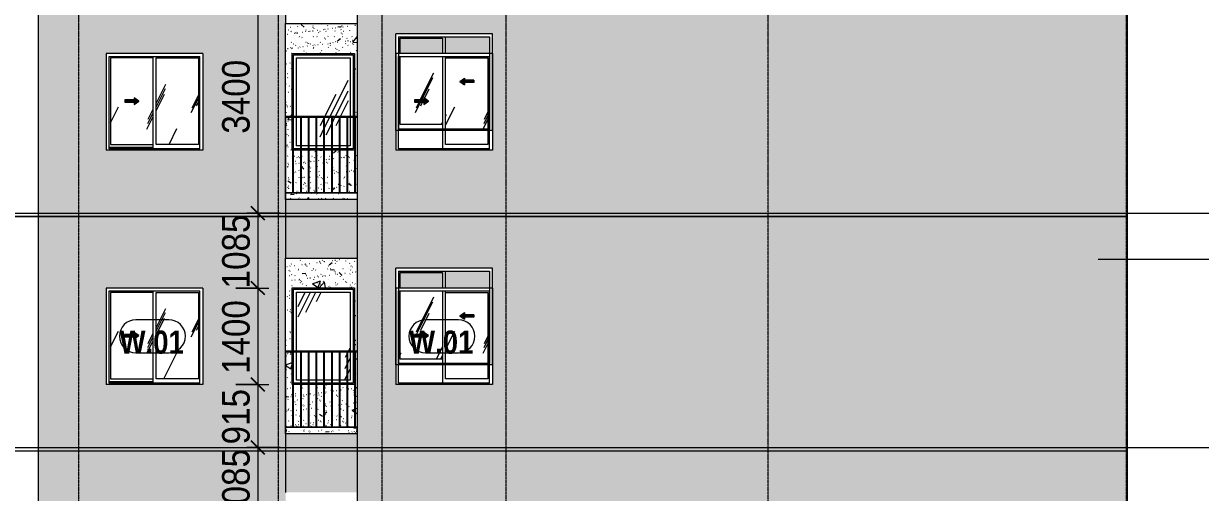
# Model space of a CAD drawing. Header units: millimetres. Extents: x -134153 to 99383, y -5233 to 35400.
# Drawn here: x 72759 to 89830, y 8349 to 15149 of the extents above; entities that cross this region are included whole.
import ezdxf

# ---------------------------------------------------------------- set-up
doc = ezdxf.new("R2010")
doc.units = ezdxf.units.MM
for name, pattern in [('1 NÉT CALL OUT', [6, 3, -3]), ('Centre', [31.75, 6.35, -4.7625, 15.875, -4.7625]), ('Grid Line', [22.225, 12.7, -3.175, 3.175, -3.175])]:
    doc.linetypes.add(name, pattern=pattern)
for name, color, linetype, lineweight in [('0-2', 250, 'Continuous', 5), ('A-ANNO-DIMS', 211, 'Continuous', 9), ('A-ANNO-DIMS-160', 211, 'Continuous', 9), ('A-DETL-GENF', 92, 'Continuous', 9), ('A-DETL-GENF-1', 92, '1 NÉT CALL OUT', 9), ('A-FLOR-HRAL-1', 253, 'Continuous', 9), ('A-FLOR-LEVL-2', 51, 'Centre', 9), ('A-GLAZ', 151, 'Continuous', 9), ('A-GLAZ-1', 253, 'Continuous', 9), ('A-GLAZ-2', 7, 'Continuous', 9), ('A-GLAZ-3', 7, '1 NÉT CALL OUT', 9), ('A-GLAZ-IDEN', 152, 'Continuous', 9), ('A-WALL', 113, 'Continuous', 9), ('A-WALL-IDEN', 211, 'Continuous', 9), ('A-WALL-PATT-1', 9, 'Continuous', 9), ('A-WALL-PATT-2', 111, 'Continuous', 5), ('I-WALL', 2, 'Continuous', 9), ('I-WALL-1', 7, 'Continuous', 9), ('S-GRID-1', 1, 'Grid Line', 9)]:
    doc.layers.add(name, color=color, linetype=linetype, lineweight=lineweight)
doc.styles.add('Arial_B_1', font='arialbd_0.ttf', dxfattribs={"width": 0.85, "height": 336})
doc.styles.add('UTM Avo', font='UTM Avo.ttf', dxfattribs={"width": 0.9, "height": 400})
doc.dimstyles.new('1_Dim_chi_tiet_2_5', dxfattribs={"dimscale": 304.8, "dimtxt": 399.720379, "dimasz": 0.629921, "dimexe": 0.524934, "dimexo": 0.0625, "dimgap": 0.052493, "dimtad": 1, "dimdec": 0, "dimrnd": 5, "dimzin": 0, "dimdsep": 46, "dimtxsty": 'UTM Avo', "dimblk1": 'OBLIQUE', "dimblk2": 'OBLIQUE', "dimsah": 1, "dimcen": 0.09, "dimdle": 0.524934, "dimazin": 0, "dimtfac": 1, "dimtdec": 4, "dimtix": 1, "dimtmove": 0, "dimatfit": 3, "dimfxl": 1.049869, "dimfxlon": 1, "dimtvp": 1, "dimtolj": 1, "dimtzin": 0, "dimarcsym": 2})
pattern_1 = [(50, (82572.6, 0), (1165.978, -102.01), [121.92, -1341.12]), (355, (82572.6, 0), (-225.554, 1222.763), [97.536, -1072.896]), (100.451, (82669.8, -8.5), (940.433, 1120.746), [103.616, -1139.776]), (46.184, (82572.6, 325.1), (1734.906, -269.074), [182.88, -2011.68]), (96.636, (82717.2, 302.7), (1519.38, 1583.54), [155.42, -1709.665]), (351.184, (82572.6, 325.1), (1519.39, 1583.52), [146.3, -1609.34]), (21, (82735.2, 243.8), (970.332, -654.498), [121.92, -1341.12]), (326, (82735.2, 243.8), (395.533, 1178.804), [97.536, -1072.896]), (71.451, (82816, 189.3), (1365.87, 524.296), [103.616, -1139.776]), (37.5, (82572.62, 0), (19.767, 541.1527), [53.645, -1006.246, 53.645, -1035.507, -1076.96]), (37.5, (82572.62, 0), (19.767, 541.1527), [-2149.043, 53.645, -1023.315]), (7.5, (82572.6, 0), (427.646, 641.156), [53.645, -567.334, 53.645, -981.862, -410.464]), (7.5, (82572.6, 0), (427.646, 641.156), [-1656.486, 53.645, -356.82]), (327.5, (82210.1, 0), (867.782, -36.665), [53.645, -352.755, 53.645, -1214.323, -1682.496]), (327.5, (82210.1, 0), (867.782, -36.665), [-1674.368, 53.645, -1628.85]), (317.5, (82047.56, 0), (948.028, 162.731), [53.645, -474.675, 53.645, -788.416, -1194.816]), (317.5, (82047.56, 0), (948.028, 162.731), [-1370.38, 53.645, -1141.17])]
pattern_2 = [(37.5, (82572.62, 0), (-5.1206, 156.61216), [5.364, -118.181, 5.364, -132.812, -132.08]), (37.5, (82572.62, 0), (-5.1206, 156.61216), [-261.722, 5.364, -126.716]), (7.5, (82572.62, 0), (143.847, 229.3842), [5.364, -61.285, 5.364, -105.989, -42.672]), (7.5, (82572.62, 0), (143.847, 229.3842), [-178.003, 5.364, -37.308]), (327.5, (82472.65, 0), (253.1176, 0.4601), [5.364, -35.276, 5.364, -140.94, -191.008]), (327.5, (82472.65, 0), (253.1176, 0.4601), [-186.944, 5.364, -185.644]), (317.5, (82472.65, 0), (244.3381, 71.3376), [5.364, -14.956, 5.364, -90.546, -109.728]), (317.5, (82472.65, 0), (244.3381, 71.3376), [-116.23, 5.364, -104.364])]
pattern_3 = [(63.435, (82775.8, 101.6), (-817.87, 2453.59), [1016, -609.6, 1016, -609.6, -1292.49]), (63.435, (82775.8, 101.6), (-817.87, 2453.59), [-3251.2, 406.4, -886.09]), (63.435, (82725, 152.4), (-817.87, 2453.59), [812.8, -1016, 609.6, -609.6, -1495.69]), (63.435, (82725, 152.4), (-817.87, 2453.59), [-3048, 711.2, -784.49]), (63.435, (82725, 304.8), (-817.87, 2453.59), [609.6, -1219.2, 406.4, -609.6, -1698.89]), (63.435, (82725, 304.8), (-817.87, 2453.59), [-2844.8, 914.4, -784.49]), (63.435, (82877.4, 152.4), (-817.87, 2453.59), [609.6, -1219.2, 508, -2206.89]), (63.435, (83029.8, 304.8), (-817.87, 2453.59), [304.8, -1524, 203.2, -2511.69]), (63.435, (82775.8, 558.8), (-817.87, 2453.59), [203.2, -1524, 203.2, -812.8, -1800.49]), (63.435, (82775.8, 558.8), (-817.87, 2453.59), [-2743.2, 508, -1292.49]), (63.435, (83690.2, 406.4), (-817.87, 2453.59), [1016, -1524, 1219.2, -804.81]), (63.435, (83690.2, 254), (-817.87, 2453.59), [1422.4, -1016, 1524, -601.61]), (63.435, (83791.8, 304.8), (-817.87, 2453.59), [1625.6, -812.8, 1219.2, -886.09]), (63.435, (83944.2, 457.2), (-817.87, 2453.59), [1016, -1422.4, 812.8, -1292.49]), (63.435, (83791.8, 762), (-817.87, 2453.59), [508, -2032, 609.6, -1394.09]), (63.435, (84096.6, 609.6), (-817.87, 2453.59), [406.4, -2032, 406.4, -1698.89])]
pattern_4 = [(63.435, (84482.24, 111.3), (-0.002, 1625.6), [567.96, -3066.99]), (63.435, (82856.64, 111.3), (-0.002, 1625.6), [567.96, -3066.99]), (63.435, (85260.4, 425.35), (-0.002, 1625.6), [567.96, -3066.99]), (63.435, (83634.8, 425.35), (-0.002, 1625.6), [567.96, -3066.99]), (63.435, (85142.64, 314.5), (-0.002, 1625.6), [567.96, -3066.99]), (63.435, (83517.04, 314.5), (-0.002, 1625.6), [567.96, -3066.99]), (63.435, (85022.6, 949.4), (-0.002, 1625.6), [276.055, -3358.896]), (63.435, (83397, 949.4), (-0.002, 1625.6), [276.055, -3358.896]), (63.435, (84944.06, 851.15), (-0.002, 1625.6), [567.96, -3066.99]), (63.435, (83318.46, 851.15), (-0.002, 1625.6), [567.96, -3066.99]), (63.435, (84957.9, 921.7), (-0.002, 1625.6), [567.96, -3066.99]), (63.435, (83332.3, 921.7), (-0.002, 1625.6), [567.96, -3066.99]), (63.435, (84302.1, 612.2), (-0.002, 1625.6), [567.96, -3066.99]), (63.435, (82676.5, 612.2), (-0.002, 1625.6), [567.96, -3066.99]), (63.435, (84315.9, 695.35), (-0.002, 1625.6), [567.96, -3066.99]), (63.435, (82690.3, 695.35), (-0.002, 1625.6), [567.96, -3066.99]), (63.435, (84319.65, 755.3), (-0.002, 1625.6), [567.96, -3066.99]), (63.435, (82694.05, 755.3), (-0.002, 1625.6), [567.96, -3066.99])]

# ---------------------------------------------------------------- blocks, each defined once
blk = doc.blocks.new('M_Fixed - 900 x 1400-V355-TKCS_MẶT ĐỨNG HƯỚNG NAM')
at = {"layer": 'A-GLAZ'}
h = blk.add_hatch(dxfattribs=at)
h.set_pattern_fill('FP_49', color=256, style=0, pattern_type=2)
h.set_pattern_definition(pattern_3)
h.paths.add_polyline_path([(115273, 13378), (115273, 13790), (115214, 13790), (115214, 13378)])
h.paths.add_polyline_path([(115283, 13378), (115385, 13378), (115385, 13790), (115283, 13790), (115283, 13447)])
h.paths.add_polyline_path([(115395, 13378), (115498, 13378), (115498, 13790), (115395, 13790), (115395, 13560)])
h.paths.add_polyline_path([(115610, 13378), (115610, 13790), (115508, 13790), (115508, 13378)])
h.paths.add_polyline_path([(115988, 13378), (115988, 13790), (115958, 13790), (115958, 13378)])
h.paths.add_polyline_path([(115723, 13378), (115723, 13790), (115620, 13790), (115620, 13378)])
h.paths.add_polyline_path([(115948, 13378), (115948, 13790), (115845, 13790), (115845, 13378)])
h.paths.add_polyline_path([(115835, 13378), (115835, 13790), (115733, 13790), (115733, 13378)])
h.paths.add_polyline_path([(115214, 13800), (115988, 13800), (115988, 14652), (115214, 14652), (115214, 14152)])
at = {"layer": 'A-GLAZ-2'}
for p, q in [((115170, 14696), (116032, 14696)), ((115170, 13800), (115170, 14696)), ((116032, 14696), (116032, 13800)), ((115214, 14652), (115988, 14652)), ((115214, 13800), (115214, 14652)), ((115988, 14652), (115988, 13800)), ((115214, 13378), (115214, 13790)), ((115988, 13790), (115988, 13378)), ((116032, 13790), (116032, 13334)), ((115273, 13334), (115170, 13334)), ((115273, 13378), (115214, 13378)), ((115385, 13378), (115283, 13378)), ((115385, 13334), (115283, 13334)), ((115498, 13378), (115395, 13378)), ((115498, 13334), (115395, 13334)), ((115610, 13378), (115508, 13378)), ((115610, 13334), (115508, 13334)), ((115723, 13378), (115620, 13378)), ((115723, 13334), (115620, 13334)), ((115835, 13378), (115733, 13378)), ((115835, 13334), (115733, 13334)), ((115948, 13378), (115845, 13378)), ((115948, 13334), (115845, 13334)), ((115988, 13378), (115958, 13378)), ((116032, 13334), (115958, 13334))]:
    blk.add_line(p, q, dxfattribs=at)
blk = doc.blocks.new('Railing - 10mm-901206-TKCS_MẶT ĐỨNG HƯỚNG NAM')
at = {"layer": 'A-FLOR-HRAL-1'}
for p, q in [((106960.064287, 5900), (106960.064287, 6990)), ((106970.064287, 5900), (106970.064287, 6990))]:
    blk.add_line(p, q, dxfattribs=at)
blk = doc.blocks.new('Railing - 50 x 10mm-V265-TKCS_MẶT ĐỨNG HƯỚNG NAM')
at = {"layer": 'A-FLOR-HRAL-1'}
for p in [(98652.564287, 6990), (98657.564287, 5800)]:
    blk.add_line(p, (98657.564287, 6990), dxfattribs=at)
blk = doc.blocks.new('Railing - Railing-1003396-TKCS_MẶT ĐỨNG HƯỚNG NAM')
at = {"layer": 'A-FLOR-HRAL-1'}
for p, q in [((115052.564287, 12700), (116092.564287, 12700)), ((116092.564287, 12690), (115052.564287, 12690))]:
    blk.add_line(p, q, dxfattribs=at)
for name, p in [('Railing - 50 x 10mm-V265-TKCS_MẶT ĐỨNG HƯỚNG NAM', (16400, 6800)), ('Railing - 10mm-901206-TKCS_MẶT ĐỨNG HƯỚNG NAM', (8200, 6800)), ('Railing - 10mm-901206-TKCS_MẶT ĐỨNG HƯỚNG NAM', (8312.5, 6800)), ('Railing - 10mm-901206-TKCS_MẶT ĐỨNG HƯỚNG NAM', (8425, 6800)), ('Railing - 10mm-901206-TKCS_MẶT ĐỨNG HƯỚNG NAM', (8537.5, 6800)), ('Railing - 10mm-901206-TKCS_MẶT ĐỨNG HƯỚNG NAM', (8650, 6800)), ('Railing - 10mm-901206-TKCS_MẶT ĐỨNG HƯỚNG NAM', (8762.5, 6800)), ('Railing - 10mm-901206-TKCS_MẶT ĐỨNG HƯỚNG NAM', (8875, 6800)), ('Railing - 10mm-901206-TKCS_MẶT ĐỨNG HƯỚNG NAM', (8987.5, 6800)), ('Railing - 10mm-901206-TKCS_MẶT ĐỨNG HƯỚNG NAM', (9100, 6800))]:
    blk.add_blockref(name, p)
blk = doc.blocks.new('Top Rail Type - Top Rail_Internal_-1003397-TKCS_MẶT ĐỨNG HƯỚNG NAM')
at = {"layer": 'A-FLOR-HRAL-1'}
for p, q in [((116092.564287, 13800), (115052.564287, 13800)), ((115052.564287, 13790), (116092.564287, 13790))]:
    blk.add_line(p, q, dxfattribs=at)
blk = doc.blocks.new('NCV_TKTC_TANG 3 - 4_rvt-3-TKCS_MẶT ĐỨNG HƯỚNG NAM')
at = {"layer": 'A-WALL-PATT-1'}
h = blk.add_hatch(dxfattribs=at)
h.set_pattern_fill('FP_31', color=256, style=0, pattern_type=2)
h.set_pattern_definition(pattern_1)
h.paths.add_polyline_path([(115058, 12600), (116093, 12600), (116093, 12690), (115058, 12690)])
h.paths.add_polyline_path([(115395, 12700), (115498, 12700), (115498, 13315), (115395, 13315), (115395, 13121)])
h.paths.add_polyline_path([(115385, 12700), (115385, 13315), (115283, 13315), (115283, 12700)])
h.paths.add_polyline_path([(115273, 12700), (115273, 13315), (115170, 13315), (115170, 12700)])
h.paths.add_polyline_path([(115508, 12700), (115610, 12700), (115610, 13315), (115508, 13315), (115508, 13032)])
h.paths.add_polyline_path([(115723, 12700), (115723, 13315), (115620, 13315), (115620, 12700)])
h.paths.add_polyline_path([(115733, 12700), (115835, 12700), (115835, 13315), (115733, 13315), (115733, 12854)])
h.paths.add_polyline_path([(115845, 12700), (115948, 12700), (115948, 13315), (115845, 13315), (115845, 12765)])
h.paths.add_polyline_path([(115160, 12700), (115160, 13315), (115151, 13315), (115151, 13790), (115058, 13790), (115058, 12700)])
h.paths.add_polyline_path([(116070, 12700), (116093, 12700), (116093, 13790), (116070, 13790), (116070, 13139)])
h.paths.add_polyline_path([(116060, 12700), (116060, 13790), (116051, 13790), (116051, 13315), (115958, 13315), (115958, 12700)])
h.paths.add_polyline_path([(115151, 13800), (115151, 14715), (116051, 14715), (116051, 13800), (116093, 13800), (116093, 15149), (115053, 15149), (115053, 13800), (115058, 13800)])
h = blk.add_hatch(dxfattribs=at)
h.set_pattern_fill('FP_32', color=256, style=0, pattern_type=2)
h.set_pattern_definition(pattern_2)
h.paths.add_polyline_path([(115058, 12600), (116093, 12600), (116093, 12690), (115058, 12690)])
h.paths.add_polyline_path([(115395, 12700), (115498, 12700), (115498, 13315), (115395, 13315), (115395, 13121)])
h.paths.add_polyline_path([(115385, 12700), (115385, 13315), (115283, 13315), (115283, 12700)])
h.paths.add_polyline_path([(115273, 12700), (115273, 13315), (115170, 13315), (115170, 12700)])
h.paths.add_polyline_path([(115508, 12700), (115610, 12700), (115610, 13315), (115508, 13315), (115508, 13032)])
h.paths.add_polyline_path([(115723, 12700), (115723, 13315), (115620, 13315), (115620, 12700)])
h.paths.add_polyline_path([(115733, 12700), (115835, 12700), (115835, 13315), (115733, 13315), (115733, 12854)])
h.paths.add_polyline_path([(115845, 12700), (115948, 12700), (115948, 13315), (115845, 13315), (115845, 12765)])
h.paths.add_polyline_path([(115160, 12700), (115160, 13315), (115151, 13315), (115151, 13790), (115058, 13790), (115058, 12700)])
h.paths.add_polyline_path([(116070, 12700), (116093, 12700), (116093, 13790), (116070, 13790), (116070, 13139)])
h.paths.add_polyline_path([(116060, 12700), (116060, 13790), (116051, 13790), (116051, 13315), (115958, 13315), (115958, 12700)])
h.paths.add_polyline_path([(115151, 13800), (115151, 14715), (116051, 14715), (116051, 13800), (116093, 13800), (116093, 15149), (115053, 15149), (115053, 13800), (115058, 13800)])
at = {"layer": 'I-WALL-1'}
for p, q in [((115151, 13800), (115151, 14715)), ((115151, 14715), (116051, 14715)), ((116051, 14715), (116051, 13800)), ((115151, 13315), (115151, 13790)), ((116051, 13790), (116051, 13315)), ((115160, 13315), (115151, 13315)), ((115273, 13315), (115170, 13315)), ((115385, 13315), (115283, 13315)), ((115498, 13315), (115395, 13315)), ((115610, 13315), (115508, 13315)), ((115723, 13315), (115620, 13315)), ((115835, 13315), (115733, 13315)), ((115948, 13315), (115845, 13315)), ((116051, 13315), (115958, 13315))]:
    blk.add_line(p, q, dxfattribs=at)
at = {"layer": 'A-FLOR-HRAL-1'}
for name in ['Top Rail Type - Top Rail_Internal_-1003397-TKCS_MẶT ĐỨNG HƯỚNG NAM', 'Railing - Railing-1003396-TKCS_MẶT ĐỨNG HƯỚNG NAM']:
    blk.add_blockref(name, (0, 0), dxfattribs=at)
at = {"layer": 'A-GLAZ-1'}
blk.add_blockref('M_Fixed - 900 x 1400-V355-TKCS_MẶT ĐỨNG HƯỚNG NAM', (0, 0), dxfattribs=at)
blk = doc.blocks.new('M_Fixed - 900 x 1400-V380-TKCS_MẶT ĐỨNG HƯỚNG NAM')
at = {"layer": 'A-GLAZ'}
h = blk.add_hatch(dxfattribs=at)
h.set_pattern_fill('FP_49', color=256, style=0, pattern_type=2)
h.set_pattern_definition(pattern_3)
h.paths.add_polyline_path([(115273, 9978), (115273, 10390), (115214, 10390), (115214, 9978)])
h.paths.add_polyline_path([(115283, 9978), (115385, 9978), (115385, 10390), (115283, 10390), (115283, 10047)])
h.paths.add_polyline_path([(115395, 9978), (115498, 9978), (115498, 10390), (115395, 10390), (115395, 10160)])
h.paths.add_polyline_path([(115988, 9978), (115988, 10390), (115958, 10390), (115958, 9978)])
h.paths.add_polyline_path([(115508, 9978), (115610, 9978), (115610, 10390), (115508, 10390)])
h.paths.add_polyline_path([(115948, 9978), (115948, 10390), (115845, 10390), (115845, 9978)])
h.paths.add_polyline_path([(115723, 9978), (115723, 10390), (115620, 10390), (115620, 9978)])
h.paths.add_polyline_path([(115835, 9978), (115835, 10390), (115733, 10390), (115733, 9978)])
h.paths.add_polyline_path([(115214, 10400), (115988, 10400), (115988, 11252), (115214, 11252), (115214, 10752)])
at = {"layer": 'A-GLAZ-2'}
for p, q in [((115170, 11296), (116032, 11296)), ((115170, 10400), (115170, 11296)), ((116032, 11296), (116032, 10400)), ((115214, 11252), (115988, 11252)), ((115214, 10400), (115214, 11252)), ((115988, 11252), (115988, 10400)), ((115214, 9978), (115214, 10390)), ((115988, 10390), (115988, 9978)), ((116032, 10390), (116032, 9934)), ((115273, 9934), (115170, 9934)), ((115273, 9978), (115214, 9978)), ((115385, 9978), (115283, 9978)), ((115385, 9934), (115283, 9934)), ((115498, 9978), (115395, 9978)), ((115498, 9934), (115395, 9934)), ((115610, 9978), (115508, 9978)), ((115610, 9934), (115508, 9934)), ((115723, 9978), (115620, 9978)), ((115723, 9934), (115620, 9934)), ((115835, 9978), (115733, 9978)), ((115835, 9934), (115733, 9934)), ((115948, 9978), (115845, 9978)), ((115948, 9934), (115845, 9934)), ((115988, 9978), (115958, 9978)), ((116032, 9934), (115958, 9934))]:
    blk.add_line(p, q, dxfattribs=at)
blk = doc.blocks.new('NCV_TKTC_TANG 3 - 4_rvt-4-TKCS_MẶT ĐỨNG HƯỚNG NAM')
at = {"layer": 'A-WALL-PATT-1'}
h = blk.add_hatch(dxfattribs=at)
h.set_pattern_fill('FP_31', color=256, style=0, pattern_type=2)
h.set_pattern_definition(pattern_1)
h.paths.add_polyline_path([(115058, 9200), (116093, 9200), (116093, 9290), (115058, 9290)])
h.paths.add_polyline_path([(115835, 9300), (115835, 9915), (115733, 9915), (115733, 9300)])
h.paths.add_polyline_path([(115058, 9300), (115160, 9300), (115160, 9915), (115151, 9915), (115151, 10390), (115058, 10390), (115058, 9750)])
h.paths.add_polyline_path([(115395, 9300), (115498, 9300), (115498, 9915), (115395, 9915), (115395, 9721)])
h.paths.add_polyline_path([(115283, 9300), (115385, 9300), (115385, 9915), (115283, 9915), (115283, 9810)])
h.paths.add_polyline_path([(115508, 9300), (115610, 9300), (115610, 9915), (115508, 9915), (115508, 9632)])
h.paths.add_polyline_path([(115723, 9300), (115723, 9915), (115620, 9915), (115620, 9300)])
h.paths.add_polyline_path([(115845, 9300), (115948, 9300), (115948, 9915), (115845, 9915), (115845, 9365)])
h.paths.add_polyline_path([(115273, 9300), (115273, 9915), (115170, 9915), (115170, 9300)])
h.paths.add_polyline_path([(116070, 9300), (116093, 9300), (116093, 10390), (116070, 10390), (116070, 9826)])
h.paths.add_polyline_path([(116060, 9300), (116060, 10390), (116051, 10390), (116051, 9915), (115958, 9915), (115958, 9300)])
h.paths.add_polyline_path([(115053, 10400), (115151, 10400), (115151, 11315), (116051, 11315), (116051, 10400), (116093, 10400), (116093, 11749), (115053, 11749), (115053, 10869)])
h = blk.add_hatch(dxfattribs=at)
h.set_pattern_fill('FP_32', color=256, style=0, pattern_type=2)
h.set_pattern_definition(pattern_2)
h.paths.add_polyline_path([(115058, 9200), (116093, 9200), (116093, 9290), (115058, 9290)])
h.paths.add_polyline_path([(115835, 9300), (115835, 9915), (115733, 9915), (115733, 9300)])
h.paths.add_polyline_path([(115058, 9300), (115160, 9300), (115160, 9915), (115151, 9915), (115151, 10390), (115058, 10390), (115058, 9750)])
h.paths.add_polyline_path([(115395, 9300), (115498, 9300), (115498, 9915), (115395, 9915), (115395, 9721)])
h.paths.add_polyline_path([(115283, 9300), (115385, 9300), (115385, 9915), (115283, 9915), (115283, 9810)])
h.paths.add_polyline_path([(115508, 9300), (115610, 9300), (115610, 9915), (115508, 9915), (115508, 9632)])
h.paths.add_polyline_path([(115723, 9300), (115723, 9915), (115620, 9915), (115620, 9300)])
h.paths.add_polyline_path([(115845, 9300), (115948, 9300), (115948, 9915), (115845, 9915), (115845, 9365)])
h.paths.add_polyline_path([(115273, 9300), (115273, 9915), (115170, 9915), (115170, 9300)])
h.paths.add_polyline_path([(116070, 9300), (116093, 9300), (116093, 10390), (116070, 10390), (116070, 9826)])
h.paths.add_polyline_path([(116060, 9300), (116060, 10390), (116051, 10390), (116051, 9915), (115958, 9915), (115958, 9300)])
h.paths.add_polyline_path([(115053, 10400), (115151, 10400), (115151, 11315), (116051, 11315), (116051, 10400), (116093, 10400), (116093, 11749), (115053, 11749), (115053, 10869)])
at = {"layer": 'I-WALL-1'}
for p, q in [((115151, 10400), (115151, 11315)), ((115151, 11315), (116051, 11315)), ((116051, 11315), (116051, 10400)), ((115151, 9915), (115151, 10390)), ((116051, 10390), (116051, 9915)), ((115160, 9915), (115151, 9915)), ((115273, 9915), (115170, 9915)), ((115385, 9915), (115283, 9915)), ((115498, 9915), (115395, 9915)), ((115610, 9915), (115508, 9915)), ((115723, 9915), (115620, 9915)), ((115835, 9915), (115733, 9915)), ((115948, 9915), (115845, 9915)), ((116051, 9915), (115958, 9915))]:
    blk.add_line(p, q, dxfattribs=at)
at = {"layer": 'A-FLOR-HRAL-1'}
for name in ['Top Rail Type - Top Rail_Internal_-1003397-TKCS_MẶT ĐỨNG HƯỚNG NAM', 'Railing - Railing-1003396-TKCS_MẶT ĐỨNG HƯỚNG NAM']:
    blk.add_blockref(name, (0, -3400), dxfattribs=at)
at = {"layer": 'A-GLAZ-1'}
blk.add_blockref('M_Fixed - 900 x 1400-V380-TKCS_MẶT ĐỨNG HƯỚNG NAM', (0, 0), dxfattribs=at)
blk = doc.blocks.new('1_FAMILY RVT - W01-WxH 1400x1400xmm-V251-TKCS_MẶT ĐỨNG HƯỚNG NAM')
at = {"layer": 'A-DETL-GENF-1'}
blk.add_hatch(color=256, dxfattribs=at).paths.add_polyline_path([(112857, 10576), (112925, 10624), (112857, 10671), (112857, 10641), (112722, 10641), (112722, 10607), (112857, 10607)])
at = {"layer": 'A-GLAZ'}
h = blk.add_hatch(dxfattribs=at)
h.set_pattern_fill('FP_30', color=256, style=0, pattern_type=2)
h.set_pattern_definition(pattern_4)
h.paths.add_polyline_path([(112516, 9997), (113130, 9997), (113130, 11251), (112516, 11251), (112516, 10607)])
h.paths.add_polyline_path([(112857, 10576), (112857, 10607), (112722, 10607), (112722, 10641), (112857, 10641), (112857, 10671), (112925, 10624), (112901, 10607)])
h = blk.add_hatch(dxfattribs=at)
h.set_pattern_fill('FP_30', color=256, style=0, pattern_type=2)
h.set_pattern_definition(pattern_4)
h.paths.add_polyline_path([(113789, 9997), (113789, 11251), (113175, 11251), (113175, 9997)])
at = {"layer": 'A-DETL-GENF'}
for p, q in [((112722, 10641), (112722, 10607)), ((112722, 10641), (112857, 10641)), ((112857, 10641), (112722, 10641)), ((112722, 10641), (112722, 10607)), ((112722, 10607), (112857, 10607)), ((112722, 10607), (112857, 10607)), ((112857, 10671), (112857, 10641)), ((112925, 10624), (112857, 10671)), ((112925, 10624), (112857, 10671)), ((112857, 10671), (112857, 10641)), ((112925, 10624), (112857, 10576)), ((112857, 10576), (112925, 10624)), ((112857, 10607), (112857, 10576)), ((112857, 10607), (112857, 10576))]:
    blk.add_line(p, q, dxfattribs=at)
at = {"layer": 'A-GLAZ'}
for p, q in [((113853, 11314), (112453, 11314)), ((112453, 11314), (112453, 9914)), ((112493, 11273), (113812, 11273)), ((112493, 9933), (112493, 11273)), ((113130, 11273), (113130, 9933)), ((113812, 9933), (113812, 11273)), ((113853, 11314), (113853, 9914)), ((112516, 11251), (112516, 9997)), ((113130, 11251), (112516, 11251)), ((113175, 9997), (113175, 11251)), ((113175, 11251), (113789, 11251)), ((113789, 11251), (113789, 9997)), ((113853, 9914), (112453, 9914)), ((113130, 9953), (112493, 9953)), ((113130, 9953), (112493, 9953)), ((113812, 9933), (112493, 9933)), ((112516, 9997), (113130, 9997)), ((113789, 9997), (113175, 9997))]:
    blk.add_line(p, q, dxfattribs=at)
blk = doc.blocks.new('1_FAMILY RVT - W01-WxH 1400x1400xmm-V300-TKCS_MẶT ĐỨNG HƯỚNG NAM')
at = {"layer": 'A-DETL-GENF-1'}
blk.add_hatch(color=256, dxfattribs=at).paths.add_polyline_path([(117057, 10576), (117125, 10624), (117057, 10671), (117057, 10641), (116922, 10641), (116922, 10607), (117057, 10607)])
at = {"layer": 'A-GLAZ'}
h = blk.add_hatch(dxfattribs=at)
h.set_pattern_fill('FP_30', color=256, style=0, pattern_type=2)
h.set_pattern_definition(pattern_4)
h.paths.add_polyline_path([(117875, 9997), (117989, 9997), (117989, 10200), (117375, 10200), (117375, 9997)])
h.paths.add_polyline_path([(117375, 10219), (117989, 10219), (117989, 11251), (117375, 11251), (117375, 10283)])
h.paths.add_polyline_path([(117648, 10862), (117580, 10910), (117648, 10957), (117648, 10926), (117784, 10926), (117784, 10893), (117648, 10893)])
at = {"layer": 'A-DETL-GENF'}
for p, q in [((116922, 10641), (116922, 10607)), ((116922, 10641), (117057, 10641)), ((117057, 10641), (116922, 10641)), ((116922, 10641), (116922, 10607)), ((116922, 10607), (117057, 10607)), ((116922, 10607), (117057, 10607)), ((117057, 10671), (117057, 10641)), ((117125, 10624), (117057, 10671)), ((117125, 10624), (117057, 10671)), ((117057, 10671), (117057, 10641)), ((117125, 10624), (117057, 10576)), ((117057, 10576), (117125, 10624)), ((117057, 10607), (117057, 10576)), ((117057, 10607), (117057, 10576))]:
    blk.add_line(p, q, dxfattribs=at)
at = {"layer": 'A-GLAZ'}
for p, q in [((118053, 11314), (116653, 11314)), ((116653, 11314), (116653, 9914)), ((116693, 11273), (118012, 11273)), ((116693, 9933), (116693, 11273)), ((117330, 11273), (117330, 10219)), ((118012, 9933), (118012, 11273)), ((118053, 11314), (118053, 9914)), ((117375, 10219), (117375, 11251)), ((117375, 11251), (117989, 11251)), ((117989, 11251), (117989, 10219)), ((117330, 10200), (117330, 9933)), ((117375, 9997), (117375, 10200)), ((117989, 10200), (117989, 9997)), ((118053, 9914), (116653, 9914)), ((118012, 9933), (116693, 9933)), ((117989, 9997), (117375, 9997))]:
    blk.add_line(p, q, dxfattribs=at)
blk = doc.blocks.new('1_FAMILY RVT - W01-WxH 1400x1400xmm-V387-TKCS_MẶT ĐỨNG HƯỚNG NAM')
at = {"layer": 'A-DETL-GENF-1'}
blk.add_hatch(color=256, dxfattribs=at).paths.add_polyline_path([(112857, 13976), (112925, 14024), (112857, 14071), (112857, 14041), (112722, 14041), (112722, 14007), (112857, 14007)])
at = {"layer": 'A-GLAZ'}
h = blk.add_hatch(dxfattribs=at)
h.set_pattern_fill('FP_30', color=256, style=0, pattern_type=2)
h.set_pattern_definition(pattern_4)
h.paths.add_polyline_path([(112516, 13397), (113130, 13397), (113130, 14651), (112516, 14651), (112516, 14007)])
h.paths.add_polyline_path([(112857, 13976), (112857, 14007), (112722, 14007), (112722, 14041), (112857, 14041), (112857, 14071), (112925, 14024), (112901, 14007)])
h = blk.add_hatch(dxfattribs=at)
h.set_pattern_fill('FP_30', color=256, style=0, pattern_type=2)
h.set_pattern_definition(pattern_4)
h.paths.add_polyline_path([(113789, 13397), (113789, 14651), (113175, 14651), (113175, 13397)])
at = {"layer": 'A-DETL-GENF'}
for p, q in [((112722, 14041), (112722, 14007)), ((112722, 14041), (112857, 14041)), ((112857, 14041), (112722, 14041)), ((112722, 14041), (112722, 14007)), ((112722, 14007), (112857, 14007)), ((112722, 14007), (112857, 14007)), ((112857, 14071), (112857, 14041)), ((112925, 14024), (112857, 14071)), ((112925, 14024), (112857, 14071)), ((112857, 14071), (112857, 14041)), ((112925, 14024), (112857, 13976)), ((112857, 13976), (112925, 14024)), ((112857, 14007), (112857, 13976)), ((112857, 14007), (112857, 13976))]:
    blk.add_line(p, q, dxfattribs=at)
at = {"layer": 'A-GLAZ'}
for p, q in [((113853, 14714), (112453, 14714)), ((112453, 14714), (112453, 13314)), ((113853, 14714), (113853, 13314)), ((112493, 14673), (113812, 14673)), ((112493, 13333), (112493, 14673)), ((112516, 14651), (112516, 13397)), ((113130, 14651), (112516, 14651)), ((113130, 14673), (113130, 13333)), ((113175, 13397), (113175, 14651)), ((113175, 14651), (113789, 14651)), ((113789, 14651), (113789, 13397)), ((113812, 13333), (113812, 14673)), ((113130, 13353), (112493, 13353)), ((113130, 13353), (112493, 13353)), ((113812, 13333), (112493, 13333)), ((112516, 13397), (113130, 13397)), ((113789, 13397), (113175, 13397)), ((113853, 13314), (112453, 13314))]:
    blk.add_line(p, q, dxfattribs=at)
blk = doc.blocks.new('1_FAMILY RVT - W01-WxH 1400x1400xmm-V392-TKCS_MẶT ĐỨNG HƯỚNG NAM')
at = {"layer": 'A-DETL-GENF-1'}
blk.add_hatch(color=256, dxfattribs=at).paths.add_polyline_path([(117057, 13976), (117125, 14024), (117057, 14071), (117057, 14041), (116922, 14041), (116922, 14007), (117057, 14007)])
at = {"layer": 'A-GLAZ'}
h = blk.add_hatch(dxfattribs=at)
h.set_pattern_fill('FP_30', color=256, style=0, pattern_type=2)
h.set_pattern_definition(pattern_4)
h.paths.add_polyline_path([(117989, 13397), (117989, 13600), (117375, 13600), (117375, 13397), (117875, 13397)])
h.paths.add_polyline_path([(117875, 13619), (117989, 13619), (117989, 14651), (117375, 14651), (117375, 13619), (117530, 13619)])
h.paths.add_polyline_path([(117648, 14262), (117580, 14310), (117648, 14357), (117648, 14326), (117784, 14326), (117784, 14293), (117648, 14293)])
at = {"layer": 'A-DETL-GENF'}
for p, q in [((116922, 14041), (116922, 14007)), ((116922, 14041), (117057, 14041)), ((117057, 14041), (116922, 14041)), ((116922, 14041), (116922, 14007)), ((116922, 14007), (117057, 14007)), ((116922, 14007), (117057, 14007)), ((117057, 14071), (117057, 14041)), ((117125, 14024), (117057, 14071)), ((117125, 14024), (117057, 14071)), ((117057, 14071), (117057, 14041)), ((117125, 14024), (117057, 13976)), ((117057, 13976), (117125, 14024)), ((117057, 14007), (117057, 13976)), ((117057, 14007), (117057, 13976))]:
    blk.add_line(p, q, dxfattribs=at)
at = {"layer": 'A-GLAZ'}
for p, q in [((118053, 14714), (116653, 14714)), ((116653, 14714), (116653, 13314)), ((118053, 14714), (118053, 13314)), ((116693, 14673), (118012, 14673)), ((116693, 13333), (116693, 14673)), ((117330, 14673), (117330, 13619)), ((117375, 13619), (117375, 14651)), ((117375, 14651), (117989, 14651)), ((117989, 14651), (117989, 13619)), ((118012, 13333), (118012, 14673)), ((117330, 13600), (117330, 13333)), ((117375, 13397), (117375, 13600)), ((117989, 13600), (117989, 13397)), ((118012, 13333), (116693, 13333)), ((117989, 13397), (117375, 13397)), ((118053, 13314), (116653, 13314))]:
    blk.add_line(p, q, dxfattribs=at)
blk = doc.blocks.new('1_FAMILY RVT - W01-WxH 1400x1400xmm-V431-TKCS_MẶT ĐỨNG HƯỚNG NAM')
at = {"layer": 'A-DETL-GENF-1'}
blk.add_hatch(color=256, dxfattribs=at).paths.add_polyline_path([(117648, 10862), (117648, 10893), (117784, 10893), (117784, 10926), (117648, 10926), (117648, 10957), (117580, 10910)])
at = {"layer": 'A-GLAZ'}
h = blk.add_hatch(dxfattribs=at)
h.set_pattern_fill('FP_30', color=256, style=0, pattern_type=2)
h.set_pattern_definition(pattern_4)
h.paths.add_polyline_path([(116922, 10283), (117330, 10283), (117330, 11273), (116716, 11273), (116716, 10283)])
h.paths.add_polyline_path([(117057, 10576), (117057, 10607), (116922, 10607), (116922, 10641), (117057, 10641), (117057, 10671), (117125, 10624), (117081, 10594)])
at = {"layer": 'A-DETL-GENF'}
for p, q in [((117580, 10910), (117648, 10957)), ((117580, 10910), (117648, 10957)), ((117648, 10957), (117648, 10926)), ((117648, 10957), (117648, 10926)), ((117784, 10926), (117648, 10926)), ((117648, 10926), (117784, 10926)), ((117784, 10926), (117784, 10893)), ((117784, 10926), (117784, 10893)), ((117580, 10910), (117648, 10862)), ((117648, 10862), (117580, 10910)), ((117648, 10893), (117648, 10862)), ((117784, 10893), (117648, 10893)), ((117648, 10893), (117648, 10862)), ((117784, 10893), (117648, 10893))]:
    blk.add_line(p, q, dxfattribs=at)
at = {"layer": 'A-GLAZ'}
for p, q in [((118053, 11600), (116653, 11600)), ((116653, 10200), (116653, 11600)), ((116693, 11559), (116693, 10219)), ((116693, 11559), (118012, 11559)), ((116716, 11537), (117330, 11537)), ((116716, 11314), (116716, 11537)), ((117330, 11537), (117330, 11314)), ((117375, 11314), (117375, 11559)), ((118012, 11559), (118012, 10219)), ((118053, 10200), (118053, 11600)), ((116716, 10283), (116716, 11273)), ((117330, 11273), (117330, 10283)), ((117375, 10219), (117375, 11273)), ((117330, 10283), (116716, 10283)), ((118053, 10200), (116653, 10200)), ((118012, 10219), (116693, 10219))]:
    blk.add_line(p, q, dxfattribs=at)
blk = doc.blocks.new('1_FAMILY RVT - W01-WxH 1400x1400xmm-V432-TKCS_MẶT ĐỨNG HƯỚNG NAM')
at = {"layer": 'A-DETL-GENF-1'}
blk.add_hatch(color=256, dxfattribs=at).paths.add_polyline_path([(117648, 14262), (117648, 14293), (117784, 14293), (117784, 14326), (117648, 14326), (117648, 14357), (117580, 14310)])
at = {"layer": 'A-GLAZ'}
h = blk.add_hatch(dxfattribs=at)
h.set_pattern_fill('FP_30', color=256, style=0, pattern_type=2)
h.set_pattern_definition(pattern_4)
h.paths.add_polyline_path([(116716, 13683), (117330, 13683), (117330, 14673), (116716, 14673), (116716, 14007)])
h.paths.add_polyline_path([(117057, 13976), (117057, 14007), (116922, 14007), (116922, 14041), (117057, 14041), (117057, 14071), (117125, 14024), (117081, 13994)])
at = {"layer": 'A-DETL-GENF'}
for p, q in [((117580, 14310), (117648, 14357)), ((117580, 14310), (117648, 14357)), ((117648, 14357), (117648, 14326)), ((117648, 14357), (117648, 14326)), ((117580, 14310), (117648, 14262)), ((117648, 14262), (117580, 14310)), ((117784, 14326), (117648, 14326)), ((117648, 14326), (117784, 14326)), ((117648, 14293), (117648, 14262)), ((117784, 14293), (117648, 14293)), ((117648, 14293), (117648, 14262)), ((117784, 14293), (117648, 14293)), ((117784, 14326), (117784, 14293)), ((117784, 14326), (117784, 14293))]:
    blk.add_line(p, q, dxfattribs=at)
at = {"layer": 'A-GLAZ'}
for p, q in [((118053, 15000), (116653, 15000)), ((116653, 13600), (116653, 15000)), ((116693, 14959), (116693, 13619)), ((116693, 14959), (118012, 14959)), ((116716, 14937), (117330, 14937)), ((116716, 14714), (116716, 14937)), ((117330, 14937), (117330, 14714)), ((117375, 14714), (117375, 14959)), ((118012, 14959), (118012, 13619)), ((118053, 13600), (118053, 15000)), ((116716, 13683), (116716, 14673)), ((117330, 14673), (117330, 13683)), ((117375, 13619), (117375, 14673)), ((117330, 13683), (116716, 13683)), ((118053, 13600), (116653, 13600)), ((118012, 13619), (116693, 13619))]:
    blk.add_line(p, q, dxfattribs=at)
blk = doc.blocks.new('SSA-WINDOW TAG - 10-2062020-TKCS_MẶT ĐỨNG HƯỚNG NAM')
at = {"layer": 'A-GLAZ-IDEN'}
for p, q in [((43760.064287, 11140), (43282.564287, 11140)), ((43282.564287, 10660), (43760.064287, 10660))]:
    blk.add_line(p, q, dxfattribs=at)
for centre, start, end in [((43282.564287, 10900), 90, 270), ((43760.064287, 10900), 270, 90)]:
    blk.add_arc(centre, 240, start, end, dxfattribs=at)
blk = doc.blocks.new('DIMBLOCK94-TKCS_MẶT ĐỨNG HƯỚNG NAM')
at = {"layer": 'A-ANNO-DIMS-160', "lineweight": 25}
for p, q in [((76159, 15800), (76063, 15896)), ((76159, 15800), (76255, 15704)), ((76159, 12400), (76063, 12496)), ((76159, 12400), (76255, 12304))]:
    blk.add_line(p, q, dxfattribs=at)
at = {"layer": 'A-ANNO-DIMS-160'}
for p, q in [((76479, 15800), (75999, 15800)), ((76159, 15800), (76159, 12400)), ((76159, 15800), (76479, 15800)), ((76479, 12400), (75999, 12400)), ((76159, 12400), (76479, 12400))]:
    blk.add_line(p, q, dxfattribs=at)
at = {"layer": 'A-ANNO-DIMS-160', "color": 0, "insert": (75639, 13552), "char_height": 400, "width": 1314.64, "attachment_point": 1, "rotation": 90, "line_spacing_factor": 1.110334, "style": 'UTM Avo'}
blk.add_mtext('3400', dxfattribs=at)
blk = doc.blocks.new('_Oblique')
at = {"color": 0, "linetype": 'ByBlock', "lineweight": -2}
blk.add_line((-0.5, -0.5), (0.5, 0.5), dxfattribs=at)
blk = doc.blocks.new('DIMBLOCK95-TKCS_MẶT ĐỨNG HƯỚNG NAM')
at = {"layer": 'A-ANNO-DIMS-160', "lineweight": 25}
for p, q in [((76159, 12400), (76063, 12496)), ((76159, 12400), (76255, 12304)), ((76159, 11314), (76063, 11410)), ((76159, 11314), (76255, 11218))]:
    blk.add_line(p, q, dxfattribs=at)
at = {"layer": 'A-ANNO-DIMS-160'}
for p, q in [((76479, 12400), (75999, 12400)), ((76159, 12400), (76159, 11314)), ((76159, 12400), (76479, 12400)), ((75839, 11314), (76319, 11314)), ((76159, 11314), (75839, 11314))]:
    blk.add_line(p, q, dxfattribs=at)
at = {"layer": 'A-ANNO-DIMS-160', "color": 0, "insert": (75639, 11309), "char_height": 400, "width": 1314.64, "attachment_point": 1, "rotation": 90, "line_spacing_factor": 1.110334, "style": 'UTM Avo'}
blk.add_mtext('1085', dxfattribs=at)
blk = doc.blocks.new('DIMBLOCK96-TKCS_MẶT ĐỨNG HƯỚNG NAM')
at = {"layer": 'A-ANNO-DIMS-160'}
for p, q in [((75839, 11314), (76319, 11314)), ((76159, 11314), (75839, 11314)), ((76159, 11314), (76159, 9914)), ((75839, 9914), (76319, 9914)), ((76159, 9914), (75839, 9914))]:
    blk.add_line(p, q, dxfattribs=at)
at = {"layer": 'A-ANNO-DIMS-160', "lineweight": 25}
for p, q in [((76159, 11314), (76063, 11410)), ((76159, 11314), (76255, 11218)), ((76159, 9914), (76063, 10010)), ((76159, 9914), (76255, 9818))]:
    blk.add_line(p, q, dxfattribs=at)
at = {"layer": 'A-ANNO-DIMS-160', "color": 0, "insert": (75639, 10067), "char_height": 400, "width": 1314.64, "attachment_point": 1, "rotation": 90, "line_spacing_factor": 1.110334, "style": 'UTM Avo'}
blk.add_mtext('1400', dxfattribs=at)
blk = doc.blocks.new('DIMBLOCK97-TKCS_MẶT ĐỨNG HƯỚNG NAM')
at = {"layer": 'A-ANNO-DIMS-160'}
for p, q in [((75839, 9914), (76319, 9914)), ((76159, 9914), (75839, 9914)), ((76159, 9914), (76159, 9000)), ((76479, 9000), (75999, 9000)), ((76159, 9000), (76479, 9000))]:
    blk.add_line(p, q, dxfattribs=at)
at = {"layer": 'A-ANNO-DIMS-160', "lineweight": 25}
for p, q in [((76159, 9914), (76063, 10010)), ((76159, 9914), (76255, 9818)), ((76159, 9000), (76063, 9096)), ((76159, 9000), (76255, 8904))]:
    blk.add_line(p, q, dxfattribs=at)
at = {"layer": 'A-ANNO-DIMS-160', "color": 0, "insert": (75639, 9046), "char_height": 400, "width": 985.98, "attachment_point": 1, "rotation": 90, "line_spacing_factor": 1.110334, "style": 'UTM Avo'}
blk.add_mtext('915', dxfattribs=at)
blk = doc.blocks.new('DIMBLOCK98-TKCS_MẶT ĐỨNG HƯỚNG NAM')
at = {"layer": 'A-ANNO-DIMS-160', "lineweight": 25}
for p, q in [((76159, 9000), (76063, 9096)), ((76159, 9000), (76255, 8904)), ((76159, 7914), (76063, 8010)), ((76159, 7914), (76255, 7818))]:
    blk.add_line(p, q, dxfattribs=at)
at = {"layer": 'A-ANNO-DIMS-160'}
for p, q in [((76479, 9000), (75999, 9000)), ((76159, 9000), (76159, 7914)), ((76159, 9000), (76479, 9000)), ((75839, 7914), (76319, 7914)), ((76159, 7914), (75839, 7914))]:
    blk.add_line(p, q, dxfattribs=at)
at = {"layer": 'A-ANNO-DIMS-160', "color": 0, "insert": (75639, 7909), "char_height": 400, "width": 1314.64, "attachment_point": 1, "rotation": 90, "line_spacing_factor": 1.110334, "style": 'UTM Avo'}
blk.add_mtext('1085', dxfattribs=at)

msp = doc.modelspace()

# ---------------------------------------------------------------- hatches: boundary and pattern name
at = {"layer": 'A-WALL-PATT-2'}
h = msp.add_hatch(color=256, dxfattribs=at)
h.paths.add_polyline_path([(75317.9, 12350), (76558.9, 12350), (76558.9, 15750), (72968.9, 15750), (72968.9, 12350), (73828, 12350)])
h.paths.add_polyline_path([(75317.9, 13314.4), (73958.9, 13314.4), (73958.9, 14714.4), (75358.9, 14714.4), (75358.9, 13314.4)])
h = msp.add_hatch(color=256, dxfattribs=at)
h.paths.add_polyline_path([(88758.9, 12350), (88758.9, 15750), (77598.9, 15750), (77598.9, 12350), (80174.4, 12350)])
h.paths.add_polyline_path([(78587.8, 13314.4), (78158.9, 13314.4), (78158.9, 15000), (79558.9, 15000), (79558.9, 13314.4), (79381.1, 13314.4)])
h.paths.add_polyline_path([(79381.1, 14714.4), (79517.9, 14714.4), (79517.9, 14959.1), (78881.1, 14959.1), (78881.1, 14714.4)])
h.paths.add_polyline_path([(78614.5, 14714.4), (78836.6, 14714.4), (78836.6, 14936.5), (78222.4, 14936.5), (78222.4, 14714.4), (78587.8, 14714.4)])
for points in [[(88768.9, 12350), (88768.9, 15750), (88758.9, 15750), (88758.9, 12350)], [(76558.9, 12350), (77598.9, 12350), (77598.9, 12600), (76558.9, 12600)], [(77598.9, 11749.3), (77598.9, 12350), (76558.9, 12350), (76558.9, 11749.3), (77001.2, 11749.3)], [(88768.9, 8950), (88768.9, 12350), (88758.9, 12350), (88758.9, 8950)], [(76558.9, 8950), (77598.9, 8950), (77598.9, 9200), (76558.9, 9200)], [(76558.9, 8349.3), (77598.9, 8349.3), (77598.9, 8950), (76558.9, 8950)], [(88768.9, 5550), (88768.9, 8950), (88758.9, 8950), (88758.9, 5550)]]:
    msp.add_hatch(color=256, dxfattribs=at).paths.add_polyline_path(points)
h = msp.add_hatch(color=256, dxfattribs=at)
h.paths.add_polyline_path([(76558.9, 8950), (76558.9, 12350), (72968.9, 12350), (72968.9, 8950), (75414.6, 8950)])
h.paths.add_polyline_path([(75358.9, 9914.4), (73958.9, 9914.4), (73958.9, 11314.4), (75358.9, 11314.4), (75358.9, 9933.5)])
h = msp.add_hatch(color=256, dxfattribs=at)
h.paths.add_polyline_path([(88758.9, 8950), (88758.9, 12350), (77598.9, 12350), (77598.9, 8950), (80174.4, 8950)])
h.paths.add_polyline_path([(79517.9, 9914.4), (78158.9, 9914.4), (78158.9, 11600), (79558.9, 11600), (79558.9, 9914.4)])
h.paths.add_polyline_path([(79381.1, 11314.4), (79517.9, 11314.4), (79517.9, 11559.1), (78881.1, 11559.1), (78881.1, 11314.4)])
h.paths.add_polyline_path([(78444.5, 11314.4), (78836.6, 11314.4), (78836.6, 11536.5), (78222.4, 11536.5), (78222.4, 11314.4)])
h = msp.add_hatch(color=256, dxfattribs=at)
h.paths.add_polyline_path([(73828, 5600), (76558.9, 5600), (76558.9, 8950), (72968.9, 8950), (72968.9, 5600), (73092.8, 5600)])
h.paths.add_polyline_path([(73999.8, 6514.4), (73958.9, 6514.4), (73958.9, 7914.4), (75358.9, 7914.4), (75358.9, 6514.4), (75317.9, 6514.4)])
h = msp.add_hatch(color=256, dxfattribs=at)
h.paths.add_polyline_path([(80174.4, 5550), (88758.9, 5550), (88758.9, 8950), (77598.9, 8950), (77598.9, 5550), (78587.8, 5550)])
h.paths.add_polyline_path([(78199.8, 6514.4), (78158.9, 6514.4), (78158.9, 8200), (79558.9, 8200), (79558.9, 6514.4), (78587.8, 6514.4)])
h.paths.add_polyline_path([(79381.1, 7914.4), (79517.9, 7914.4), (79517.9, 8159.1), (78881.1, 8159.1), (78881.1, 7914.4)])
h.paths.add_polyline_path([(78614.5, 7914.4), (78836.6, 7914.4), (78836.6, 8136.5), (78222.4, 8136.5), (78222.4, 7914.4), (78587.8, 7914.4)])

# ---------------------------------------------------------------- linework, layer by layer
at = {"layer": 'A-FLOR-LEVL-2'}
for p, q in [((-12769.4, 12400), (95658.9, 12400)), ((-12769.4, 9000), (95658.9, 9000))]:
    msp.add_line(p, q, dxfattribs=at)
at = {"layer": 'A-WALL'}
for p, q in [((77598.9, 29350), (77598.9, 4700)), ((88768.9, 29350), (88768.9, 4700)), ((72968.9, 22550), (72968.9, 5600)), ((76558.9, 12600), (76558.9, 15149.3)), ((76558.9, 12350), (69473.9, 12350)), ((69473.9, 12350), (76558.9, 12350)), ((88768.9, 12350), (77598.9, 12350)), ((77598.9, 12350), (88768.9, 12350)), ((76558.9, 9200), (76558.9, 11749.3)), ((76558.9, 8950), (69473.9, 8950)), ((88768.9, 8950), (77598.9, 8950))]:
    msp.add_line(p, q, dxfattribs=at)
at = {"layer": 'A-WALL-IDEN'}
msp.add_line((88348.6, 11734.2), (90589.1, 11732.6), dxfattribs=at)
at = {"layer": 'I-WALL'}
for p, q in [((76558.9, 16000), (76558.9, 15149.3)), ((76558.9, 15149.3), (77598.9, 15149.3)), ((77598.9, 12600), (76558.9, 12600)), ((76558.9, 12600), (76558.9, 11749.3)), ((77598.9, 12350), (76558.9, 12350)), ((76558.9, 12350), (77598.9, 12350)), ((76558.9, 11749.3), (77598.9, 11749.3)), ((76558.9, 9200), (76558.9, 8349.3)), ((77598.9, 9200), (76558.9, 9200)), ((77598.9, 8950), (76558.9, 8950))]:
    msp.add_line(p, q, dxfattribs=at)
at = {"layer": 'S-GRID-1'}
for p, q in [((73558.9, 856.3), (73558.9, 30285.9)), ((76458.9, 856.3), (76458.9, 30285.9)), ((77958.9, 856.3), (77958.9, 30285.9)), ((79758.9, 856.3), (79758.9, 30285.9)), ((83558.9, 856.3), (83558.9, 30285.9)), ((88758.9, 856.3), (88758.9, 30285.9))]:
    msp.add_line(p, q, dxfattribs=at)

# ---------------------------------------------------------------- block references
at = {"layer": '0-2'}
for name in ['NCV_TKTC_TANG 3 - 4_rvt-3-TKCS_MẶT ĐỨNG HƯỚNG NAM', 'NCV_TKTC_TANG 3 - 4_rvt-4-TKCS_MẶT ĐỨNG HƯỚNG NAM']:
    msp.add_blockref(name, (-38493.7, 0), dxfattribs=at)
at = {"layer": 'A-GLAZ-3'}
for name in ['1_FAMILY RVT - W01-WxH 1400x1400xmm-V432-TKCS_MẶT ĐỨNG HƯỚNG NAM', '1_FAMILY RVT - W01-WxH 1400x1400xmm-V387-TKCS_MẶT ĐỨNG HƯỚNG NAM', '1_FAMILY RVT - W01-WxH 1400x1400xmm-V392-TKCS_MẶT ĐỨNG HƯỚNG NAM', '1_FAMILY RVT - W01-WxH 1400x1400xmm-V431-TKCS_MẶT ĐỨNG HƯỚNG NAM', '1_FAMILY RVT - W01-WxH 1400x1400xmm-V251-TKCS_MẶT ĐỨNG HƯỚNG NAM', '1_FAMILY RVT - W01-WxH 1400x1400xmm-V300-TKCS_MẶT ĐỨNG HƯỚNG NAM']:
    msp.add_blockref(name, (-38493.7, 0), dxfattribs=at)
at = {"layer": 'A-GLAZ-IDEN'}
for p in [(31106.3, -285.6), (35306.3, -285.6)]:
    msp.add_blockref('SSA-WINDOW TAG - 10-2062020-TKCS_MẶT ĐỨNG HƯỚNG NAM', p, dxfattribs=at)

# ---------------------------------------------------------------- texts
at = {"layer": 'A-GLAZ-IDEN', "char_height": 336, "width": 962.88, "attachment_point": 5, "line_spacing_factor": 0.936439, "style": 'Arial_B_1'}
for insert in [(74617.6, 10527.1), (78817.6, 10527.1)]:
    msp.add_mtext('\\pt6.80064,13.60128,20.39856,27.1992,33.99984,40.80048,47.60112,54.3984,61.19904,67.99968,74.80032,81.60096,88.4016,95.19888,101.99952,108.80016,115.6008,122.40144,129.19872,135.99936,142.8,149.60064,156.40128,163.19856,169.9992,176.79984,183.60048,190.40112,197.1984,203.99904,210.79968,217.60032;W.01', dxfattribs=dict(at, insert=insert))

# ---------------------------------------------------------------- dimensions: what is measured, and where the dimension line sits
at = {"layer": 'A-ANNO-DIMS'}
for base, p1, p2, override, picture, middle in [((76158.5, 12400), (76478.5, 15800), (76478.5, 12400), {"dimpost": '<>', "dimfxl": 3400}, 'DIMBLOCK94-TKCS_MẶT ĐỨNG HƯỚNG NAM', (75935.5, 14100)), ((76158.5, 11314.4), (76478.5, 12400), (75838.5, 11314.4), {"dimpost": '<>', "dimfxl": 1260.209252}, 'DIMBLOCK95-TKCS_MẶT ĐỨNG HƯỚNG NAM', (75935.5, 11857.2)), ((76158.5, 9914.4), (75838.5, 11314.4), (75838.5, 9914.4), {"dimpost": '<>', "dimfxl": 1400}, 'DIMBLOCK96-TKCS_MẶT ĐỨNG HƯỚNG NAM', (75935.5, 10614.4)), ((76158.5, 9000), (75838.5, 9914.4), (76478.5, 9000), {"dimpost": '<>', "dimfxl": 1116.12157}, 'DIMBLOCK97-TKCS_MẶT ĐỨNG HƯỚNG NAM', (75935.8, 9457.2)), ((76158.5, 7914.4), (76478.5, 9000), (75838.5, 7914.4), {"dimpost": '<>', "dimfxl": 1260.209252}, 'DIMBLOCK98-TKCS_MẶT ĐỨNG HƯỚNG NAM', (75935.5, 8457.2))]:
    dim = msp.add_linear_dim(base=base, p1=p1, p2=p2, angle=90, dimstyle='1_Dim_chi_tiet_2_5', override=override, dxfattribs=at)
    dim.commit()
    dim.dimension.update_dxf_attribs({"geometry": picture, "text_midpoint": middle})

doc.saveas('drawing.dxf')
